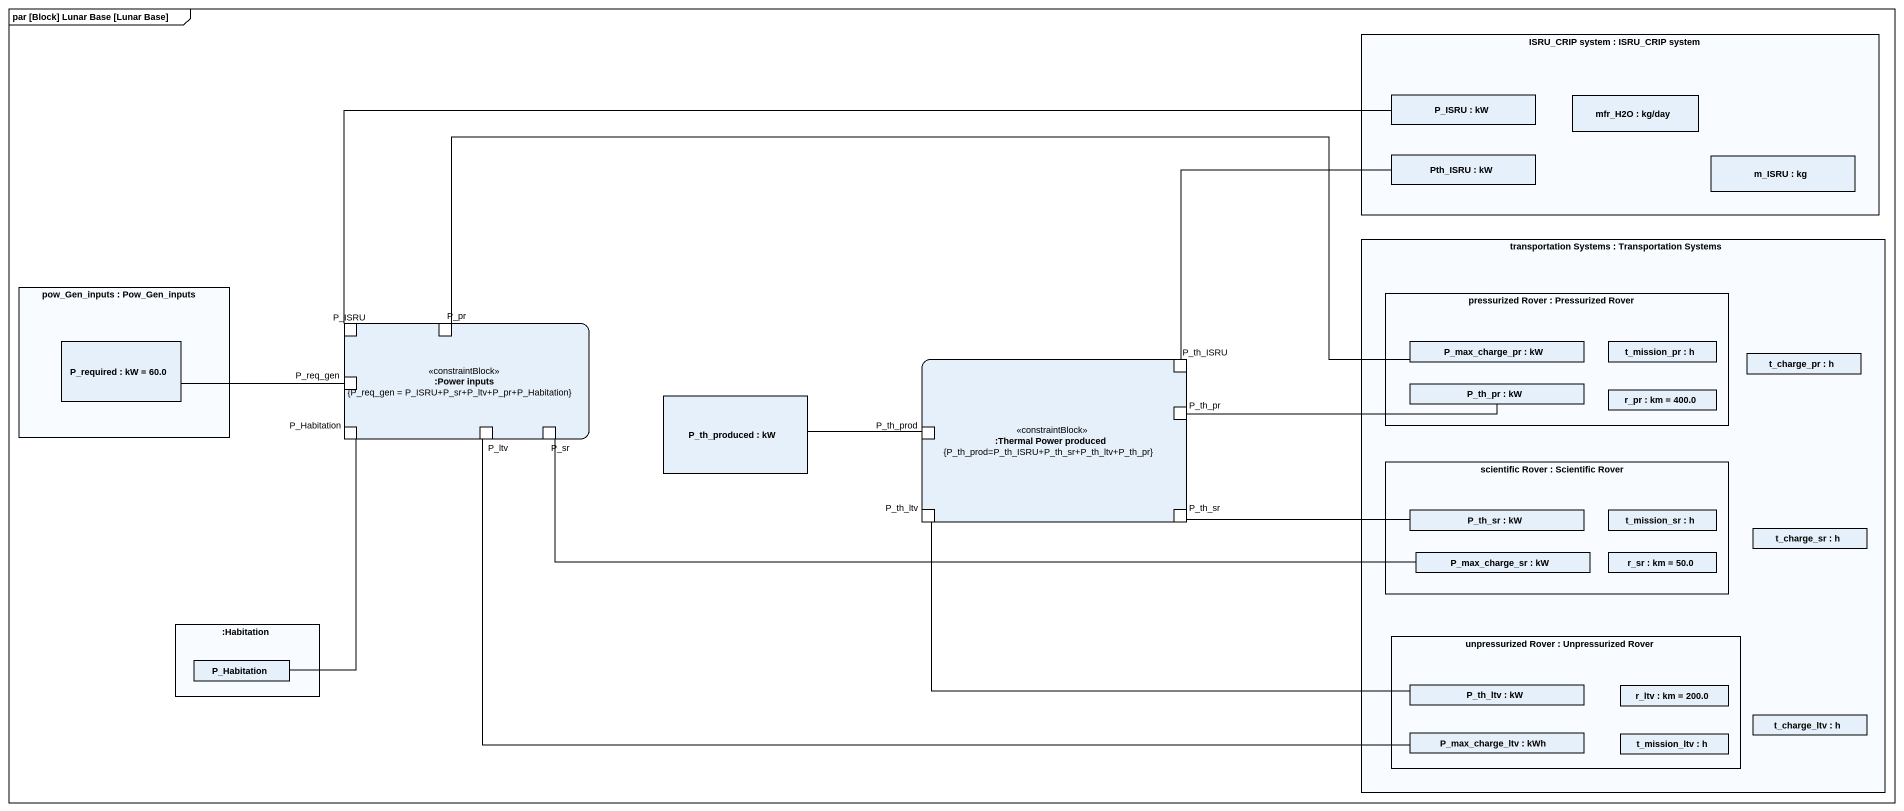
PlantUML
@startuml
mainframe par [Block] Lunar Base [Lunar Base]
rectangle "ISRU_CRIP system : ISRU_CRIP system" as ISRU_CRIP_system {
  rectangle "P_ISRU : kW" as P_ISRU
  rectangle "mfr_H2O : kg/day" as mfr_H2O
  rectangle "Pth_ISRU : kW" as Pth_ISRU
  rectangle "m_ISRU : kg" as m_ISRU
}
rectangle "transportation Systems : Transportation Systems" as transportation_Systems {
  rectangle "pressurized Rover : Pressurized Rover" as pressurized_Rover {
    rectangle "P_max_charge_pr : kW" as P_max_charge_pr
    rectangle "t_mission_pr : h" as t_mission_pr
    rectangle "P_th_pr : kW" as P_th_pr
    rectangle "r_pr : km = 400.0" as r_pr
  }
  rectangle "t_charge_pr : h" as t_charge_pr
  rectangle "scientific Rover : Scientific Rover" as scientific_Rover {
    rectangle "P_th_sr : kW" as P_th_sr_2
    rectangle "t_mission_sr : h" as t_mission_sr
    rectangle "P_max_charge_sr : kW" as P_max_charge_sr
    rectangle "r_sr : km = 50.0" as r_sr
  }
  rectangle "t_charge_sr : h" as t_charge_sr
  rectangle "unpressurized Rover : Unpressurized Rover" as unpressurized_Rover {
    rectangle "P_th_ltv : kW" as P_th_ltv_2
    rectangle "r_ltv : km = 200.0" as r_ltv
    rectangle "P_max_charge_ltv : kWh" as P_max_charge_ltv
    rectangle "t_mission_ltv : h" as t_mission_ltv
  }
  rectangle "t_charge_ltv : h" as t_charge_ltv
}
rectangle "pow_Gen_inputs : Pow_Gen_inputs" as pow_Gen_inputs {
  rectangle "P_required : kW = 60.0" as P_required
}
rectangle ":Power inputs\n{P_req_gen = P_ISRU+P_sr+P_ltv+P_pr+P_Habitation}" as Power_inputs <<constraintBlock>> {
  port "P_ISRU" as P_ISRU_2
  port P_pr
  port P_req_gen
  port P_Habitation
  port P_ltv
  port P_sr
}
rectangle ":Thermal Power produced\n{P_th_prod=P_th_ISRU+P_th_sr+P_th_ltv+P_th_pr}" as Thermal_Power_produced <<constraintBlock>> {
  port P_th_ISRU
  port P_th_prod
  port "P_th_pr" as P_th_pr_2
  port P_th_ltv
  port P_th_sr
}
rectangle "P_th_produced : kW" as P_th_produced
rectangle ":Habitation" as Habitation {
  rectangle "P_Habitation" as P_Habitation_2
}
Pth_ISRU -- P_th_ISRU
P_ISRU_2 -right- P_ISRU
P_pr -right- P_max_charge_pr
P_req_gen -left- P_required
P_ltv -right- P_max_charge_ltv
P_sr -right- P_max_charge_sr
P_th_prod -left- P_th_produced
P_th_pr_2 -right- P_th_pr
P_th_ltv -right- P_th_ltv_2
P_th_sr -right- P_th_sr_2
P_Habitation_2 -up- P_Habitation
@enduml
